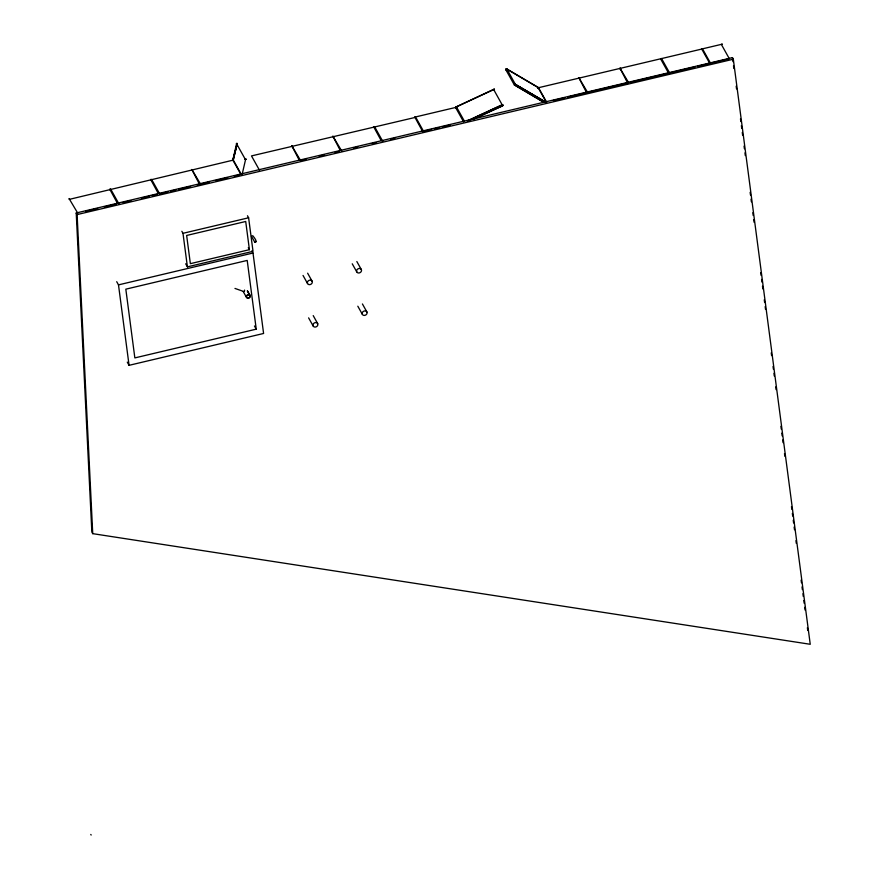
<?xml version="1.0" encoding="UTF-8"?>
<svg xmlns="http://www.w3.org/2000/svg" width="879" height="879" viewBox="0 0 879 879"><rect width="100%" height="100%" fill="white"/><g stroke="black" fill="none" stroke-linecap="round" stroke-linejoin="round"><path stroke-width="1.32" d="M199.214 183.777L191.842 169.471L200.775 184.469M340.206 150.397L332.844 136.091L341.766 151.078M505.656 69.419L506.612 69.078L505.656 69.419L514.358 84.977L515.281 84.527L514.358 84.977M697.838 66.255L709.771 63.431L701.75 49.059L538.552 87.702C536.223 89.032 539.19 86.922 538.267 88.329M661.612 58.794L660.634 58.915L668.952 73.847M702.519 49.07L701.849 48.675L701.838 49.51M456.443 107.699L456.014 107.018L455.652 107.776M456.684 107.71L456.465 107.15M494.459 90.207L494.229 89.087L455.882 107.062L456.234 107.864M242.197 174.141L245.527 159.747L236.825 144.178C235.198 142.783 238.736 143.266 236.616 144.002M236.781 145.453L232.88 159.923L236.517 143.947L237.11 143.914L233.199 159.89L241.231 174.251M233.364 159.956L237 143.98M244.417 291.268L244.582 290.07M110.567 189.479L109.721 189.128L117.357 203.159M151.485 179.788L150.65 179.437L158.286 193.468M374.421 127.005L373.586 126.653L381.222 140.684M505.81 69.584L506.425 68.804L538.398 87.537L546.573 102.074M543.782 102.338L514.775 85.142L515.38 84.362L546.463 102.502L538.091 87.515L537.695 88.252M514.907 85.373L515.512 84.593L506.996 69.298M415.349 117.39L415.36 116.676L414.657 116.841L422.711 131.63M661.426 59.124L660.667 59.025M494.108 89.131L494.009 90.076M455.882 107.062L494.24 89.361M468.826 120.687L502.272 104.997L493.712 89.614M467.342 120.808L502.228 104.722C503.733 106.656 503.206 103.832 502.381 105.062M467.474 121.049L502.359 104.964M475.154 118.16L502.7 105.755L474.045 118.973M110.358 189.644L109.776 189.567M76.22 212.993L732.427 57.618L733.317 59.212L810.24 644.285L92.734 533.652L91.845 532.059L76.22 212.993L77.11 214.586L92.734 533.652M85.724 211.301L97.668 208.477M104.304 206.906L116.248 204.082M122.884 202.511L130.839 200.621M141.453 198.105L149.419 196.226M152.067 195.599L157.374 194.336M160.033 193.71L167.988 191.831M170.647 191.193L175.954 189.941M178.602 189.315L190.545 186.491M197.182 184.92L209.125 182.085M215.762 180.514L227.694 177.69M234.33 176.119L239.637 174.866M431.578 129.422L423.568 131.312L415.547 116.951L455.575 107.469L463.596 121.829M434.248 128.784L439.577 127.521M442.247 126.884L450.257 124.994M553.21 100.503L565.153 97.668M567.801 97.042L627.518 82.901M630.166 82.274L668.644 73.166M671.303 72.539L695.179 66.881M711.781 62.914L729.35 58.75L721.329 44.379L702.497 48.839L710.518 63.211M300.651 160.538L305.958 159.275M319.22 156.132L324.527 154.88M335.141 152.364L339.129 151.419M353.721 147.969L357.698 147.024M372.3 143.574L376.278 142.629M390.869 139.168L394.847 138.234M77.11 214.586L733.317 59.212M181.854 231.287L182.986 233.32L248.614 217.783L253.02 251.317L187.403 266.853L185.689 263.799M249.416 249.68L190.358 263.667L186.656 235.462L245.713 221.486L249.416 249.68L248.285 247.647M116.709 281.676L118.489 284.873L253.009 253.02L263.59 333.471L129.07 365.323L127.279 362.126M256.25 329.164L134.85 357.907L125.818 289.169L247.208 260.426L256.25 329.164L254.46 325.977M233.364 159.879L232.605 160.549M234.968 288.433L244.01 291.608M414.855 117.5L251.493 155.913L259.514 170.273M538.53 87.779L506.425 68.804M508.315 71.21L505.941 69.826L506.579 68.969M515.38 84.362L546.573 102.678M515.512 84.593L545.551 102.239M514.775 85.142L543.651 102.107M661.524 58.475L669.875 73.396M628.221 81.967L619.937 68.112L627.936 83.56M619.651 68.738L620.574 68.287M587.842 92.811L578.92 77.824L586.919 93.262M578.646 78.451L579.558 77.989M300.75 160.791L291.828 145.804L299.201 160.099M291.553 146.419L292.476 145.969M255.954 241.483C251.658 241.967 260.569 244.845 252.669 235.605M374.498 126.543L382.783 141.365M356.841 261.535L361.357 269.6A2.571 2.165 -29.2 0 1 358.698 273.006A2.571 2.165 -29.2 0 1 357.105 269.6A2.571 2.165 -29.2 0 1 361.357 269.6M352.237 263.799L356.753 271.864M362.423 303.958L366.928 312.023A2.571 2.165 -29.2 0 1 364.269 315.429A2.571 2.165 -29.2 0 1 362.686 312.012A2.571 2.165 -29.2 0 1 366.928 312.023M357.819 306.211L362.324 314.286M307.628 273.193L312.144 281.258A2.571 2.165 -29.2 0 1 309.474 284.664A2.571 2.165 -29.2 0 1 307.892 281.247A2.571 2.165 -29.2 0 1 312.144 281.258M303.024 275.446L307.54 283.521M240.967 174.547L232.935 160.187L69.309 199.379L69.067 198.544L77.77 213.19M313.21 315.605L317.715 323.681A2.571 2.165 -29.2 0 1 315.056 327.076A2.571 2.165 -29.2 0 1 313.473 323.67A2.571 2.165 -29.2 0 1 317.715 323.681M308.606 317.868L313.111 325.933M247.471 215.751L248.614 217.783M251.438 236.209L254.723 242.088M251.823 250.889L253.009 253.02M247.537 290.85L250.141 295.52A2.055 1.736 -29.2 0 1 248.021 298.234A2.055 1.736 -29.2 0 1 246.746 295.509A2.055 1.736 -29.2 0 1 250.141 295.52M247.285 290.971L249.889 295.641A1.769 1.494 -29.2 0 1 248.054 297.992A1.769 1.494 -29.2 0 1 246.955 295.63A1.769 1.494 -29.2 0 1 249.889 295.641M243.197 291.498L246.461 297.322M151.562 179.338L159.846 194.16M110.633 189.029L118.918 203.851M90.801 834.457L91.141 835.05M456.542 107.051L464.442 121.247M502.228 104.722L502.7 105.755M732.427 57.618L732.965 61.695M733.504 65.782L733.855 68.496M736.184 86.186L736.547 88.911M740.481 118.841L740.832 121.566M741.371 125.642L741.733 128.367M742.272 132.454L742.623 135.168M744.052 146.057L744.414 148.782M744.952 152.858L745.304 155.583M750.139 192.314L750.501 195.039M751.029 199.126L751.391 201.84M752.82 212.729L753.182 215.454M753.721 219.53L754.072 222.255M760.698 272.6L761.049 275.314M761.588 279.401L761.95 282.115M762.478 286.202L762.84 288.927M764.269 299.805L764.631 302.53M765.169 306.606L765.521 309.331M771.246 352.875L771.608 355.599M773.037 366.477L773.399 369.202M773.927 373.278L774.289 376.003M775.717 386.892L776.08 389.606M780.904 426.348L781.266 429.073M781.805 433.149L782.156 435.874M782.695 439.95L783.057 442.675M784.486 453.564L784.848 456.278M791.463 506.623L791.825 509.348M792.353 513.424L792.715 516.149M793.254 520.236L793.605 522.95M794.144 527.037L794.506 529.751M795.934 540.64L796.297 543.365M801.121 580.096L801.483 582.821M802.022 586.897L802.373 589.622M802.912 593.71L803.274 596.423M803.802 600.511L804.164 603.225M804.703 607.312L805.054 610.037M807.383 627.727L807.746 630.441M182.986 233.32L187.403 266.853M118.489 284.873L129.07 365.323M721.428 44.4L722.417 44.291L721.428 44.4M245.153 159.253L246.131 159.209L245.153 159.253"/></g></svg>
